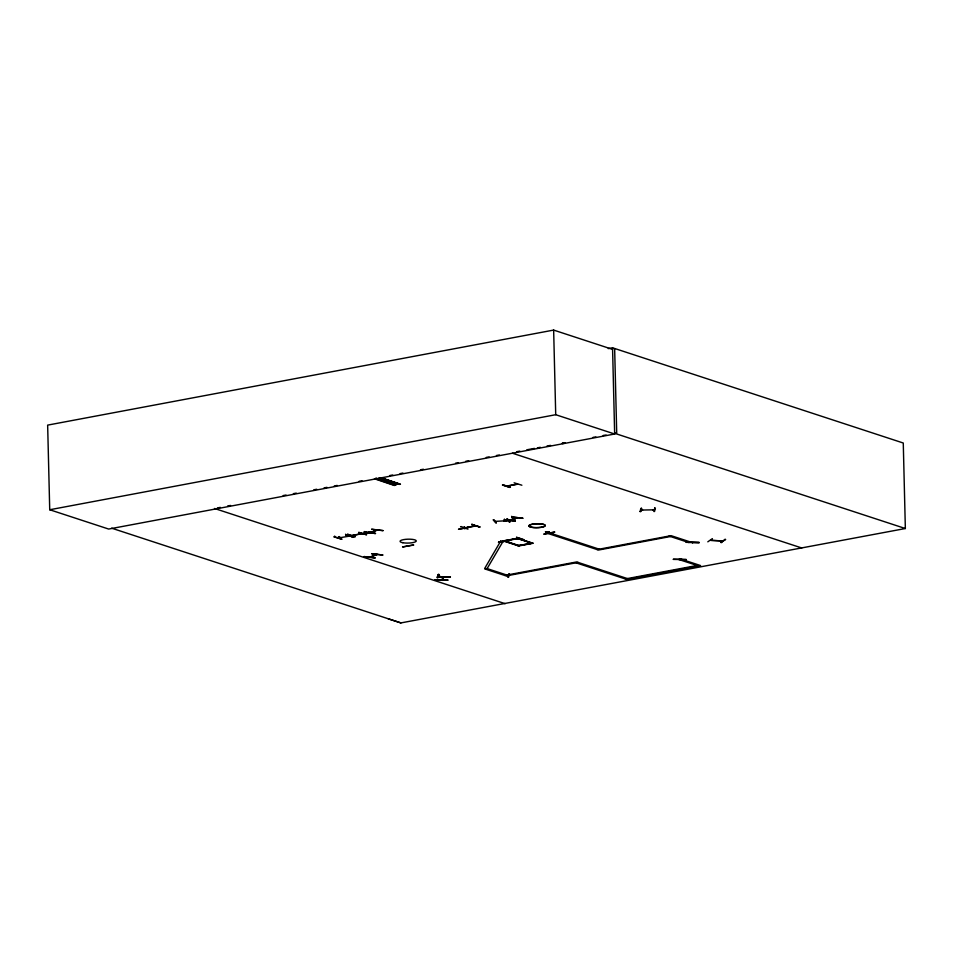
<?xml version="1.0" encoding="UTF-8"?>
<svg xmlns="http://www.w3.org/2000/svg" width="953" height="953" viewBox="0 0 953 953"><rect width="100%" height="100%" fill="white"/><g stroke="black" fill="none" stroke-linecap="round" stroke-linejoin="round"><path stroke-width="1.43" d="M447.886 580.055L435.033 579.781M686.231 559.471L673.39 559.173M516.502 537.278L523.876 539.648M375.494 533.442L364.499 531.988M364.487 531.524L364.153 532.31M363.998 556.612L375.327 557.958L364.034 556.54M504.423 519.123L504.089 519.909L515.359 521.077M504.435 519.599L515.347 521.136M441.263 580.067L444.098 576.934M443.312 577.208L444.193 576.97M680.418 559.197L679.811 559.161M692.617 542.984L692.343 542.65M362.867 533.859L373.707 531.798M469.352 527.176L458.488 529.26L469.674 527.2M504.125 520.981L514.954 518.968M514.608 519.004L503.78 521.041L514.906 519.04M517.574 538.231L533.061 543.258L518.682 545.962L503.279 540.911L518.17 538.207M518.063 545.712L532.906 543.079L518.11 545.64M640.047 511.594L640.94 508.342L641.607 508.425L640.773 511.582L640.106 511.499M641.429 510.093L642.62 510.046M654.246 509.855L652.841 509.998M654.771 508.211L653.818 511.487L654.544 511.475L655.378 508.318L654.723 507.675M447.886 580.127L434.925 580.103M347.785 534.228L355.266 536.813L347.273 534.514L347.869 534.395M467.959 529.165L461.073 526.532M334.158 536.932L334.741 536.146L334.158 536.956L342.008 539.124M503.029 484.743L510.439 487.34L502.505 485.017L503.113 484.91M438.273 574.445L437.224 577.673L437.951 577.673L438.988 574.516L438.261 574.516L437.284 577.589M439.809 576.005L438.583 576.148M508.318 575.66L506.913 575.648M508.902 573.956L507.782 577.292L508.509 577.292L509.533 574.135L508.819 574.135M518.194 538.374L503.434 540.911M493.904 519.742L496.132 522.792M707.805 541.828L712.403 538.6M438.868 574.409L437.856 577.494M641.512 508.247L640.678 511.404M369.943 532.787L376.852 530.047M509.76 520.469L516.955 517.67M510.963 520.255L510.296 520.195M394.197 485.434L394.995 485.303L375.315 478.644M375.887 478.287L396.079 485.065L375.994 478.263M380.735 477.691L400.463 484.267L380.628 477.703M378.984 478.001L398.926 484.303M450.435 576.863L437.451 576.791L450.304 577.065M441.704 580.079L444.074 576.958M368.132 533.061L369.287 533.192M407.681 545.998L406.943 545.724L408.17 545.902M464.504 528.355C466.851 528.796 462.681 528.915 464.099 527.2M725.054 539.35L720.945 542.543L725.638 539.493L724.947 539.458M495.072 521.386L508.032 520.648M341.531 539.303L334.61 536.789M394.256 485.458L374.458 478.787M377.221 530.154L370.24 532.894L370.205 531.667M369.764 557.124L376.864 554.408M370.753 557.005L370.05 557.243M516.204 517.944L516.788 517.991M441.501 579.746L441.787 580.032M510.498 520.35L516.871 517.705M504.113 541.28L502.91 541.125L503.72 541.399M464.719 527.855L475.213 525.865M475.726 525.973L465.159 527.938M338.291 538.004L349.334 536.146L348.179 536.325M338.422 536.718C338.124 538.921 340.483 538.207 339.173 536.587M506.639 486.066L517.479 484.076M517.682 484.207L506.901 486.173M371.718 529.213L383.011 530.607M383.011 530.63L371.622 529.344M370.121 557.219L377.281 554.467L376.566 554.765M511.713 516.3L511.678 516.967L522.994 518.253M520.112 538.564L520.469 538.636M548.833 532.858C546.939 532.775 550.477 533.358 548.63 533.335M503.934 540.887L518.754 545.735M349.203 536.158L349.358 534.859M339.613 537.957L339.613 536.67M612.588 349.382L553.645 330.083L47.65 425.121L49.723 509.748L108.666 529.058L614.661 434.008L612.553 347.797L608.24 348.607M49.723 509.748L555.718 414.71L614.661 434.008M217.403 507.925L220.322 507.377M227.624 505.995L230.555 505.447M283.148 495.572L286.067 495.024M293.369 493.654L296.3 493.106M313.823 489.806L316.741 489.258M324.056 487.888L326.974 487.34M334.277 485.97L337.195 485.422M359.114 481.301L362.033 480.753M389.789 475.535L392.719 474.987M400.022 473.617L402.94 473.069M420.476 469.781L423.394 469.233M455.534 463.194L458.464 462.646M465.767 461.264L468.685 460.716M486.221 457.428L489.139 456.88M496.442 455.51L499.36 454.962M516.812 451.686L519.826 451.126M526.878 449.792L534.454 448.398M537.373 447.85L540.303 447.302M547.022 446.004L550.536 445.396M562.234 443.205L565.165 442.668M593.064 437.356L595.875 436.927M603.13 435.473L606.108 435.021M614.876 433.389L616.71 433.043L614.661 349.12M351.55 535.538L362.104 533.561M351.693 535.646L362.366 533.644M366.047 534.788L366.643 534.681L358.65 532.37L366.119 534.597M460.561 526.818L461.157 526.699M471.938 524.674L479.931 526.985L471.938 524.674L471.997 524.019M503.887 541.113L518.837 538.469M597.102 549.571L671.103 535.669L690.83 542.126L688.721 542.519L669.006 536.062M670.447 536.527L598.544 550.036L547.808 533.418L549.905 533.025L599.199 549.166M504.756 575.445L576.66 561.948L627.396 578.566M578.09 562.413L506.186 575.922L485.029 568.989L487.126 568.596L506.853 575.052M625.299 578.959L697.191 565.451M388.205 618.795L400.915 622.917L905.35 528.522L903.265 443.014L612.553 347.797M521.875 485.22L514.096 482.79M345.665 534.645L345.653 534.18M373.385 531.774L362.938 534.002M345.594 534.836L353.527 537.158L345.748 534.716M413.757 545.021L402.523 546.962L413.352 544.949M509.39 540.268L498.538 542.209M554.67 532.036L543.841 534.049M544.139 534.18L554.61 532.131M545.509 531.869L553.097 534.335L545.461 531.786M516.562 537.385L523.614 539.874M348.798 534.8L348.869 536.039L349.108 534.776M548.821 533.335L548.38 531.965M504.637 540.935L519.576 545.747M548.952 531.905L548.988 533.132M509.784 520.135L510.617 520.362M368.608 532.977L368.775 531.75M641.309 510.058L654.115 509.819M507.008 575.66L508.187 575.624M510.081 520.445L509.51 520.267M464.468 527.128L464.707 528.403L464.742 527.152M686.279 542.34L699.228 542.579M673.283 559.399L686.255 559.625M339.506 537.802L339.363 536.587M710.7 540.28L722.886 540.947L710.664 540.411M364.451 532.096L375.482 533.513L364.189 532.203M511.678 516.967L522.649 518.241M382.915 555.015L371.599 553.693L382.582 555.027M548.773 532.87L548.237 531.691M548.797 533.132L548.737 531.643M479.43 526.961L472.009 524.484M614.637 433.305L905.35 528.522M512.464 453.223L801.759 547.975L801.008 547.772M698.632 565.915L678.75 559.494L680.847 559.101L700.574 565.558L626.729 579.424L575.993 562.806M214.485 508.473L505.185 603.69M111.62 528.165L400.915 622.917M502.505 484.994L509.831 487.459M509.319 540.351L498.49 542.364L509.712 540.422M407.396 545.676L408.075 545.878M346.142 534.645L353.527 537.158M379.902 477.798L399.748 484.422M379.568 477.906L399.033 484.279M506.996 518.956L509.2 521.946M507.58 518.956L509.831 522.077L506.877 519.075L509.76 521.994M464.087 528.462L464.171 527.223M721.635 542.579L721.028 542.376M562.854 443.038L562.866 443.741M553.645 330.083L555.718 414.71M549.166 533.251L549.25 531.81L549.381 533.108L548.547 531.953M517.396 538.469L532.239 543.281L517.443 538.433M493.297 519.885L496.227 522.959L493.332 519.861M500.682 541.101L484.612 568.572L487.126 568.596L503.196 541.125L500.682 541.101M686.374 542.233L699.216 542.531L686.374 542.233M531.798 527.307A8.148 1.954 -1.4 0 0 545.092 525.865A8.148 1.954 -1.4 0 0 534.383 523.912A8.148 1.954 -1.4 0 0 531.798 527.307A8.148 1.954 -1.4 0 0 545.092 525.901A8.148 1.954 -1.4 0 0 534.383 523.947A8.148 1.954 -1.4 0 0 531.798 527.343M402.869 542.733A8.148 1.954 -1.4 0 0 416.163 541.304A8.148 1.954 -1.4 0 0 405.454 539.35A8.148 1.954 -1.4 0 0 402.869 542.733"/></g></svg>
